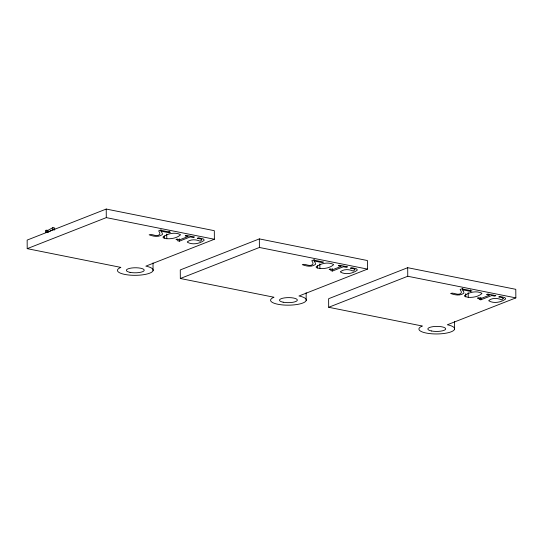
<?xml version="1.0" encoding="UTF-8"?>
<svg xmlns="http://www.w3.org/2000/svg" width="543" height="543" viewBox="0 0 543 543"><rect width="100%" height="100%" fill="white"/><g stroke="black" fill="none" stroke-linecap="round" stroke-linejoin="round"><path stroke-width="0.81" d="M54.7 229.316L54.687 228.019L52.861 227.653L48.096 230.273L45.66 230.347L45.673 232.302L47.445 232.295M48.11 232.228L52.875 229.608L54.7 229.967M106.224 209.055L27.15 240.087L27.211 248.653L120.892 267.4A17.858 5.043 -0.4 0 0 124.761 274.419A17.858 5.043 -0.4 0 0 149.712 273.17A17.858 5.043 -0.4 0 0 145.843 266.145L214.376 239.253L214.315 230.687L106.224 209.055L106.285 217.621L27.211 248.653M161.047 231.155L169.138 232.777L170.522 232.234L160.361 230.198L158.671 230.863L159.737 232.798L159.88 234.264C156.744 237.759 152.379 233.307 149.135 234.807C153.214 236.409 158.78 237.474 162.418 234.501L162.282 233.252L161.047 231.155L161.033 229.601M179.4 241.173L190.26 236.911L193.179 237.495L194.408 237.013L186.378 235.404L185.149 235.886L188.136 236.483L180.066 239.653L177.079 239.056L175.98 239.49L178.118 240.128L177.69 240.827L179.4 241.173L179.387 238.832M259.344 238.9L180.269 269.932L180.33 278.498L274.011 297.245A17.858 5.043 -0.4 0 0 277.88 304.263A17.858 5.043 -0.4 0 0 302.831 303.014A17.858 5.043 -0.4 0 0 298.962 295.989L367.496 269.104L367.435 260.538L259.344 238.9L259.405 247.465L180.33 278.498M332.52 271.018L343.38 266.756L346.298 267.339L347.527 266.857L339.497 265.255L338.269 265.737L341.255 266.335L333.178 269.498L330.198 268.9L329.099 269.335L331.237 269.973L330.809 270.672L332.52 271.018L332.506 268.683M407.698 267.692L328.624 298.718L328.685 307.284L422.366 326.031A17.858 5.043 -0.4 0 0 426.235 333.056A17.858 5.043 -0.4 0 0 451.185 331.8A17.858 5.043 -0.4 0 0 447.317 324.782L515.85 297.89L515.789 289.324L407.698 267.692L407.759 276.258L328.685 307.284M462.521 289.792L470.611 291.408L471.996 290.865L461.835 288.835L460.145 289.5L461.211 291.428L461.353 292.894C458.217 296.397 453.853 291.944 450.609 293.444C454.681 295.046 460.254 296.105 463.892 293.139L463.756 291.89L462.521 289.792L462.507 288.231M480.874 299.804L491.734 295.548L494.653 296.132L495.881 295.65L487.852 294.041L486.623 294.523L489.61 295.12L481.532 298.29L478.553 297.693L477.453 298.121L479.591 298.759L479.164 299.464L480.874 299.804L480.86 297.469M166.782 238.71C171.459 239.022 176.828 238.078 180.412 234.963L180.344 234.556C174.934 231.881 167.536 233.504 162.948 237.101L163.45 237.875L166.782 238.71L166.749 234.033M319.895 268.554C324.578 268.866 329.947 267.923 333.524 264.808L333.456 264.4C328.047 261.726 320.655 263.348 316.067 266.946L316.569 267.719L319.895 268.554L319.868 263.878M468.249 297.34C472.933 297.652 478.302 296.709 481.879 293.593L481.811 293.186C476.401 290.512 469.009 292.141 464.421 295.738L464.923 296.512L468.249 297.34L468.222 292.67M407.759 276.258L515.85 297.89M259.405 247.465L367.496 269.104M106.285 217.621L214.376 239.253M314.166 261L322.257 262.622L323.642 262.079L313.481 260.043L311.791 260.708L312.856 262.642L312.999 264.108C309.863 267.604 305.499 263.151 302.254 264.651C306.327 266.253 311.899 267.319 315.537 264.346L315.402 263.097L314.166 261L314.153 259.445M470.605 289.853L470.611 291.408M465.704 293.722L465.724 296.838M454.477 321.558L454.532 329.35M317.35 265.71L317.37 268.045M306.123 292.772L306.177 300.557M169.131 231.216L169.138 232.777M164.237 235.866L164.251 238.201M153.004 262.927L153.058 270.713M52.861 227.653L52.875 229.608M47.804 230.341L47.818 232.289M46.291 230.171L46.304 232.119M201.779 239.796L200.204 241.248C196.39 239.382 190.702 239.022 187.342 241.845L187.376 242.219C192.31 245.117 199.444 243.766 203.951 240.515L204.161 239.965L203.306 238.947L198.473 237.786C194.543 239.042 201.148 238.031 201.779 239.796M354.898 269.64L353.317 271.093C349.502 269.226 343.821 268.873 340.461 271.69L340.495 272.063C345.429 274.962 352.563 273.611 357.07 270.36L357.28 269.81L356.425 268.792L351.592 267.631C347.663 268.887 354.267 267.875 354.898 269.64M503.252 298.426L501.671 299.879C497.856 298.019 492.175 297.659 488.815 300.483L488.849 300.849C493.784 303.754 500.917 302.397 505.424 299.145L505.635 298.602L504.78 297.584L499.947 296.424C496.017 297.673 502.621 296.661 503.252 298.426M431.502 330.986A8.926 2.518 -0.4 0 0 445.654 329.133A8.926 2.518 -0.4 0 0 433.171 326.635A8.926 2.518 -0.4 0 0 431.502 330.986M283.147 302.2A8.926 2.518 -0.4 0 0 297.299 300.347A8.926 2.518 -0.4 0 0 284.817 297.849A8.926 2.518 -0.4 0 0 283.147 302.2M130.028 272.355A8.926 2.518 -0.4 0 0 144.18 270.495A8.926 2.518 -0.4 0 0 131.698 267.998A8.926 2.518 -0.4 0 0 130.028 272.355"/></g></svg>
